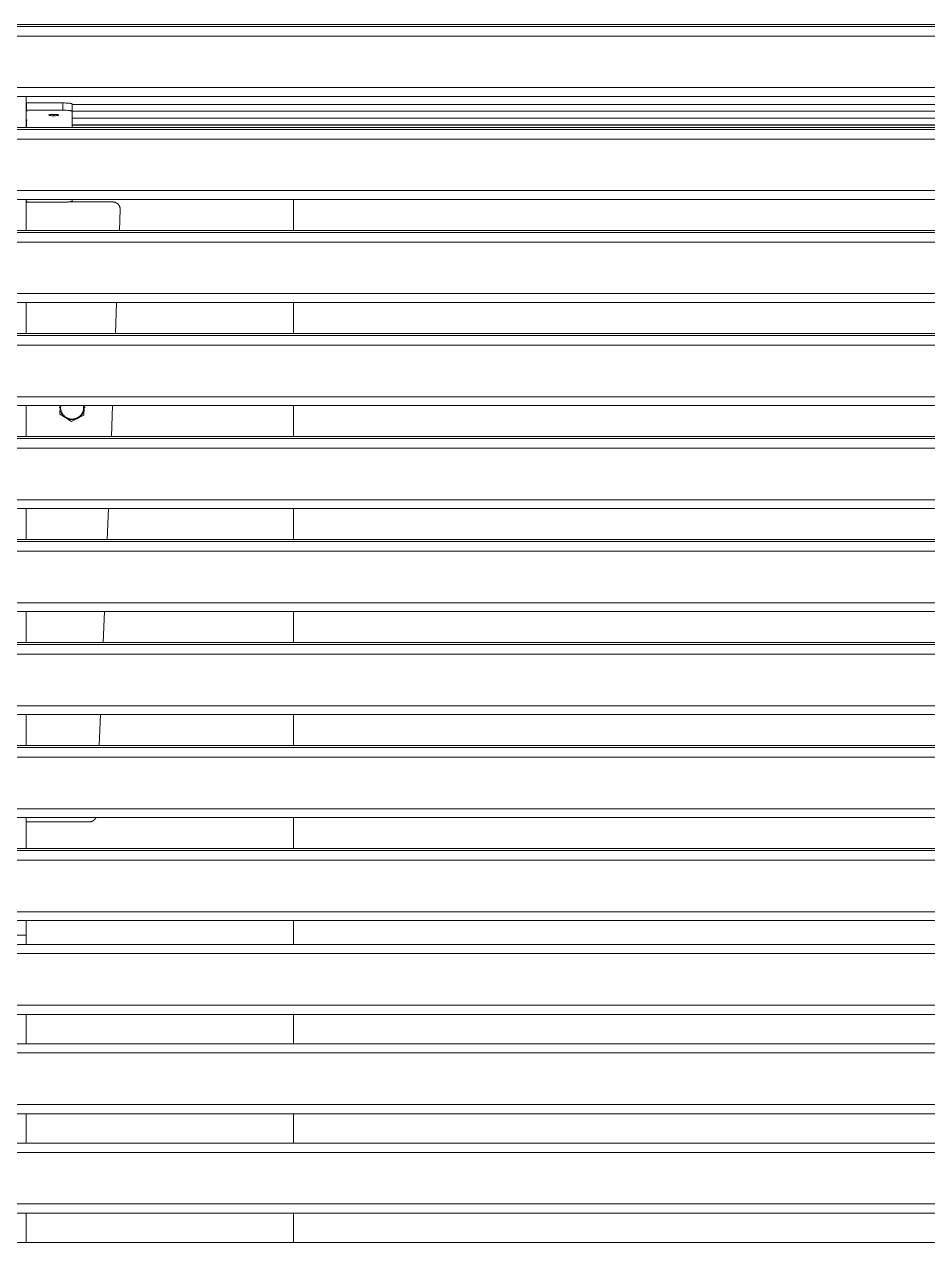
# Model space of a CAD drawing. Header units: inches. Extents: x -16 to 183, y -17 to 123.
# Drawn here: x 27.91 to 47.22, y 61.48 to 87.53 of the extents above; entities that cross this region are included whole.
import ezdxf

# ---------------------------------------------------------------- set-up
doc = ezdxf.new("R2010")
doc.units = ezdxf.units.IN
doc.layers.add('ZANO_R', color=7, linetype='Continuous', lineweight=0)

msp = doc.modelspace()

# ---------------------------------------------------------------- linework, layer by layer
at = {"layer": 'ZANO_R'}
for p, q in [((-7.48676, 87.52801), (62.98564, 87.52801)), ((62.98564, 87.52783), (-7.48676, 87.52783)), ((-7.48676, 87.48128), (62.98564, 87.48128)), ((62.98564, 87.2763), (-7.48676, 87.2763)), ((-7.48676, 86.17492), (62.98564, 86.17492)), ((62.98564, 85.98656), (-7.48676, 85.98656)), ((62.98564, 85.98638), (-7.48676, 85.98638)), ((27.94629, 85.32508), (27.94629, 85.98656)), ((27.95024, 85.82642), (27.94629, 85.82607)), ((27.95417, 85.82688), (27.95024, 85.82642)), ((28.73369, 85.84835), (27.95417, 85.84835)), ((27.95417, 85.84835), (27.95417, 85.69227)), ((28.76951, 85.84791), (28.73369, 85.84835)), ((28.73369, 85.84835), (28.73369, 85.69227)), ((28.80615, 85.84651), (28.76951, 85.84791)), ((28.84141, 85.84408), (28.80615, 85.84651)), ((28.85777, 85.84249), (28.84141, 85.84408)), ((28.87289, 85.84068), (28.85777, 85.84249)), ((28.88652, 85.83867), (28.87289, 85.84068)), ((28.89271, 85.8376), (28.88652, 85.83867)), ((28.89846, 85.83649), (28.89271, 85.8376)), ((28.90374, 85.83536), (28.89846, 85.83649)), ((28.90855, 85.83419), (28.90374, 85.83536)), ((28.91288, 85.83301), (28.90855, 85.83419)), ((28.91486, 85.83241), (28.91288, 85.83301)), ((28.91672, 85.83181), (28.91486, 85.83241)), ((28.91846, 85.8312), (28.91672, 85.83181)), ((28.92008, 85.83059), (28.91846, 85.8312)), ((28.92157, 85.82998), (28.92008, 85.83059)), ((28.92295, 85.82937), (28.92157, 85.82998)), ((28.92359, 85.82907), (28.92295, 85.82937)), ((28.9242, 85.82876), (28.92359, 85.82907)), ((28.92478, 85.82846), (28.9242, 85.82876)), ((28.92534, 85.82815), (28.92478, 85.82846)), ((28.92586, 85.82785), (28.92534, 85.82815)), ((28.92636, 85.82754), (28.92586, 85.82785)), ((28.92682, 85.82724), (28.92636, 85.82754)), ((28.92726, 85.82693), (28.92682, 85.82724)), ((28.92767, 85.82663), (28.92726, 85.82693)), ((28.92786, 85.82648), (28.92767, 85.82663)), ((28.92805, 85.82633), (28.92786, 85.82648)), ((28.92823, 85.82618), (28.92805, 85.82633)), ((28.9284, 85.82602), (28.92823, 85.82618)), ((28.92857, 85.82587), (28.9284, 85.82602)), ((28.92872, 85.82572), (28.92857, 85.82587)), ((28.92888, 85.82557), (28.92872, 85.82572)), ((28.92902, 85.82542), (28.92888, 85.82557)), ((28.92916, 85.82527), (28.92902, 85.82542)), ((28.92929, 85.82512), (28.92916, 85.82527)), ((28.92941, 85.82497), (28.92929, 85.82512)), ((28.92953, 85.82482), (28.92941, 85.82497)), ((28.92964, 85.82467), (28.92953, 85.82482)), ((28.92975, 85.82452), (28.92964, 85.82467)), ((28.92985, 85.82437), (28.92975, 85.82452)), ((28.92994, 85.82422), (28.92985, 85.82437)), ((28.93002, 85.82408), (28.92994, 85.82422)), ((28.9301, 85.82393), (28.93002, 85.82408)), ((28.93017, 85.82378), (28.9301, 85.82393)), ((28.93024, 85.82363), (28.93017, 85.82378)), ((28.9303, 85.82348), (28.93024, 85.82363)), ((28.93035, 85.82334), (28.9303, 85.82348)), ((28.9304, 85.82319), (28.93035, 85.82334)), ((28.93044, 85.82304), (28.9304, 85.82319)), ((28.93047, 85.8229), (28.93044, 85.82304)), ((28.9305, 85.82275), (28.93047, 85.8229)), ((28.93052, 85.82261), (28.9305, 85.82275)), ((28.93053, 85.82246), (28.93052, 85.82261)), ((28.93054, 85.82231), (28.93053, 85.82246)), ((28.93054, 85.82217), (28.93054, 85.82231)), ((28.93054, 85.66667), (28.93054, 85.82217)), ((59.44234, 85.81746), (28.93054, 85.81746)), ((27.95162, 85.67049), (27.94629, 85.66999)), ((27.94629, 85.48523), (27.95024, 85.48487)), ((27.95024, 85.48487), (27.95417, 85.48442)), ((27.95402, 85.67078), (27.95162, 85.67049)), ((27.95622, 85.67109), (27.95402, 85.67078)), ((28.73369, 85.69227), (27.95417, 85.69227)), ((27.95417, 85.69227), (27.95417, 85.6782)), ((27.95417, 85.6782), (27.95605, 85.67794)), ((27.95417, 85.48442), (27.95417, 85.47701)), ((27.95417, 85.48442), (27.95641, 85.48409)), ((27.95656, 85.47736), (27.95417, 85.47701)), ((27.95417, 85.47701), (27.95417, 85.32508)), ((27.95605, 85.67794), (27.95782, 85.67764)), ((27.95819, 85.67143), (27.95622, 85.67109)), ((27.95641, 85.48409), (27.9585, 85.48373)), ((27.95864, 85.47772), (27.95656, 85.47736)), ((27.95782, 85.67764), (27.95945, 85.67733)), ((27.95993, 85.67177), (27.95819, 85.67143)), ((27.9585, 85.48373), (27.95948, 85.48354)), ((27.9596, 85.47792), (27.95864, 85.47772)), ((27.95945, 85.67733), (27.96021, 85.67717)), ((27.95948, 85.48354), (27.9604, 85.48334)), ((27.96052, 85.47812), (27.9596, 85.47792)), ((27.96072, 85.67195), (27.95993, 85.67177)), ((27.96021, 85.67717), (27.96093, 85.677)), ((27.9604, 85.48334), (27.96126, 85.48313)), ((27.96137, 85.47833), (27.96052, 85.47812)), ((27.96144, 85.67213), (27.96072, 85.67195)), ((27.96093, 85.677), (27.9616, 85.67683)), ((27.96126, 85.48313), (27.96206, 85.48291)), ((27.96216, 85.47855), (27.96137, 85.47833)), ((27.9621, 85.67232), (27.96144, 85.67213)), ((27.9616, 85.67683), (27.96223, 85.67665)), ((27.96206, 85.48291), (27.96244, 85.4828)), ((27.9627, 85.6725), (27.9621, 85.67232)), ((27.96253, 85.47866), (27.96216, 85.47855)), ((27.96223, 85.67665), (27.96281, 85.67647)), ((27.96244, 85.4828), (27.96279, 85.48269)), ((27.96288, 85.47877), (27.96253, 85.47866)), ((27.96321, 85.67267), (27.9627, 85.6725)), ((27.96279, 85.48269), (27.96313, 85.48257)), ((27.96281, 85.67647), (27.96334, 85.67629)), ((27.96322, 85.47888), (27.96288, 85.47877)), ((27.96313, 85.48257), (27.96345, 85.48246)), ((27.96344, 85.67276), (27.96321, 85.67267)), ((27.96353, 85.479), (27.96322, 85.47888)), ((27.96334, 85.67629), (27.96359, 85.67619)), ((27.96367, 85.67284), (27.96344, 85.67276)), ((27.96345, 85.48246), (27.96375, 85.48234)), ((27.96382, 85.47912), (27.96353, 85.479)), ((27.96359, 85.67619), (27.96382, 85.6761)), ((27.96388, 85.67293), (27.96367, 85.67284)), ((27.96375, 85.48234), (27.96403, 85.48222)), ((27.96382, 85.6761), (27.96404, 85.676)), ((27.9641, 85.47924), (27.96382, 85.47912)), ((27.96409, 85.67302), (27.96388, 85.67293)), ((27.96403, 85.48222), (27.96429, 85.4821)), ((27.96404, 85.676), (27.96425, 85.67591)), ((27.96428, 85.67311), (27.96409, 85.67302)), ((27.96423, 85.4793), (27.9641, 85.47924)), ((27.96435, 85.47936), (27.96423, 85.4793)), ((27.96425, 85.67591), (27.96444, 85.67581)), ((27.96446, 85.6732), (27.96428, 85.67311)), ((27.96429, 85.4821), (27.96441, 85.48204)), ((27.96447, 85.47942), (27.96435, 85.47936)), ((27.96441, 85.48204), (27.96453, 85.48198)), ((27.96444, 85.67581), (27.96462, 85.67572)), ((27.96463, 85.67329), (27.96446, 85.6732)), ((27.96459, 85.47948), (27.96447, 85.47942)), ((27.96453, 85.48198), (27.96464, 85.48192)), ((27.96469, 85.47954), (27.96459, 85.47948)), ((27.96462, 85.67572), (27.96471, 85.67567)), ((27.96472, 85.67334), (27.96463, 85.67329)), ((27.96464, 85.48192), (27.96474, 85.48186)), ((27.9648, 85.4796), (27.96469, 85.47954)), ((27.96471, 85.67567), (27.96479, 85.67562)), ((27.96479, 85.67339), (27.96472, 85.67334)), ((27.96474, 85.48186), (27.96484, 85.4818)), ((27.96479, 85.67562), (27.96487, 85.67557)), ((27.96487, 85.67343), (27.96479, 85.67339)), ((27.9649, 85.47966), (27.9648, 85.4796)), ((27.96484, 85.4818), (27.96494, 85.48174)), ((27.96487, 85.67557), (27.96494, 85.67552)), ((27.96494, 85.67348), (27.96487, 85.67343)), ((27.96499, 85.47972), (27.9649, 85.47966)), ((27.96494, 85.67552), (27.96501, 85.67548)), ((27.96501, 85.67353), (27.96494, 85.67348)), ((27.96494, 85.48174), (27.96503, 85.48168)), ((27.96507, 85.47979), (27.96499, 85.47972)), ((27.96501, 85.67548), (27.96508, 85.67543)), ((27.96507, 85.67357), (27.96501, 85.67353)), ((27.96503, 85.48168), (27.96511, 85.48161)), ((27.96514, 85.67362), (27.96507, 85.67357)), ((27.96516, 85.47985), (27.96507, 85.47979)), ((27.96508, 85.67543), (27.96514, 85.67538)), ((27.96511, 85.48161), (27.96515, 85.48158)), ((27.96514, 85.67538), (27.96521, 85.67533)), ((27.9652, 85.67367), (27.96514, 85.67362)), ((27.96515, 85.48158), (27.96519, 85.48155)), ((27.96519, 85.47988), (27.96516, 85.47985)), ((27.96519, 85.48155), (27.96523, 85.48152)), ((27.96523, 85.47991), (27.96519, 85.47988)), ((27.96525, 85.67372), (27.9652, 85.67367)), ((27.96521, 85.67533), (27.96526, 85.67528)), ((27.96523, 85.48152), (27.96526, 85.48149)), ((27.96527, 85.47994), (27.96523, 85.47991)), ((27.9653, 85.67376), (27.96525, 85.67372)), ((27.96526, 85.67528), (27.96532, 85.67523)), ((27.96526, 85.48149), (27.9653, 85.48146)), ((27.9653, 85.47997), (27.96527, 85.47994)), ((27.96535, 85.67381), (27.9653, 85.67376)), ((27.9653, 85.48146), (27.96533, 85.48143)), ((27.96533, 85.48), (27.9653, 85.47997)), ((27.96532, 85.67523), (27.96534, 85.67521)), ((27.96533, 85.48143), (27.96536, 85.4814)), ((27.96537, 85.48004), (27.96533, 85.48)), ((27.96534, 85.67521), (27.96537, 85.67518)), ((27.96538, 85.67383), (27.96535, 85.67381)), ((27.96536, 85.4814), (27.96539, 85.48136)), ((27.96537, 85.67518), (27.96539, 85.67516)), ((27.9654, 85.48007), (27.96537, 85.48004)), ((27.9654, 85.67386), (27.96538, 85.67383)), ((27.96539, 85.67516), (27.96541, 85.67513)), ((27.96539, 85.48136), (27.96542, 85.48133)), ((27.96542, 85.67388), (27.9654, 85.67386)), ((27.96542, 85.4801), (27.9654, 85.48007)), ((27.96541, 85.67513), (27.96543, 85.67511)), ((27.96544, 85.67391), (27.96542, 85.67388)), ((27.96542, 85.48133), (27.96545, 85.4813)), ((27.96545, 85.48013), (27.96542, 85.4801)), ((27.96543, 85.67511), (27.96546, 85.67508)), ((27.96546, 85.67393), (27.96544, 85.67391)), ((27.96545, 85.4813), (27.96548, 85.48127)), ((27.96548, 85.48016), (27.96545, 85.48013)), ((27.96546, 85.67508), (27.96548, 85.67506)), ((27.96548, 85.67396), (27.96546, 85.67393)), ((27.96548, 85.67506), (27.9655, 85.67503)), ((27.9655, 85.67398), (27.96548, 85.67396)), ((27.96548, 85.48127), (27.9655, 85.48124)), ((27.9655, 85.48019), (27.96548, 85.48016)), ((27.9655, 85.67503), (27.96551, 85.67501)), ((27.96552, 85.674), (27.9655, 85.67398)), ((27.9655, 85.48124), (27.96552, 85.48121)), ((27.96553, 85.48022), (27.9655, 85.48019)), ((27.96551, 85.67501), (27.96553, 85.67498)), ((27.96554, 85.67403), (27.96552, 85.674)), ((27.96552, 85.48121), (27.96555, 85.48118)), ((27.96553, 85.67498), (27.96555, 85.67496)), ((27.96555, 85.48026), (27.96553, 85.48022)), ((27.96555, 85.67405), (27.96554, 85.67403)), ((27.96555, 85.67496), (27.96556, 85.67493)), ((27.96557, 85.67408), (27.96555, 85.67405)), ((27.96555, 85.48118), (27.96557, 85.48114)), ((27.96557, 85.48029), (27.96555, 85.48026)), ((27.96556, 85.67493), (27.96558, 85.67491)), ((27.96558, 85.6741), (27.96557, 85.67408)), ((27.96557, 85.48114), (27.96558, 85.48111)), ((27.96559, 85.48032), (27.96557, 85.48029)), ((27.96558, 85.67491), (27.96559, 85.67489)), ((27.9656, 85.67412), (27.96558, 85.6741)), ((27.96558, 85.48111), (27.9656, 85.48108)), ((27.96559, 85.67489), (27.96561, 85.67486)), ((27.9656, 85.48035), (27.96559, 85.48032)), ((27.96561, 85.67415), (27.9656, 85.67412)), ((27.9656, 85.48108), (27.96562, 85.48105)), ((27.96562, 85.48038), (27.9656, 85.48035)), ((27.96561, 85.67486), (27.96562, 85.67484)), ((27.96562, 85.67417), (27.96561, 85.67415)), ((27.96562, 85.67484), (27.96563, 85.67481)), ((27.96563, 85.6742), (27.96562, 85.67417)), ((27.96562, 85.48105), (27.96563, 85.48102)), ((27.96563, 85.48041), (27.96562, 85.48038)), ((27.96563, 85.67481), (27.96564, 85.67479)), ((27.96564, 85.67422), (27.96563, 85.6742)), ((27.96563, 85.48102), (27.96565, 85.48099)), ((27.96565, 85.48045), (27.96563, 85.48041)), ((27.96564, 85.67479), (27.96565, 85.67476)), ((27.96565, 85.67425), (27.96564, 85.67422)), ((27.96565, 85.67476), (27.96566, 85.67474)), ((27.96566, 85.67427), (27.96565, 85.67425)), ((27.96565, 85.48099), (27.96566, 85.48095)), ((27.96566, 85.48048), (27.96565, 85.48045)), ((27.96566, 85.67474), (27.96567, 85.67471)), ((27.96567, 85.6743), (27.96566, 85.67427)), ((27.96566, 85.48095), (27.96567, 85.48092)), ((27.96567, 85.48051), (27.96566, 85.48048)), ((27.96567, 85.67471), (27.96567, 85.67469)), ((27.96567, 85.67469), (27.96568, 85.67466)), ((27.96568, 85.67434), (27.96567, 85.67432)), ((27.96567, 85.67432), (27.96567, 85.6743)), ((27.96567, 85.48092), (27.96568, 85.48089)), ((27.96568, 85.48054), (27.96567, 85.48051)), ((27.96568, 85.67466), (27.96569, 85.67464)), ((27.96569, 85.67437), (27.96568, 85.67434)), ((27.96568, 85.48089), (27.96568, 85.48086)), ((27.96568, 85.48086), (27.96569, 85.48083)), ((27.96569, 85.4806), (27.96568, 85.48057)), ((27.96568, 85.48057), (27.96568, 85.48054)), ((27.96569, 85.67464), (27.96569, 85.67461)), ((27.96569, 85.67461), (27.96569, 85.67459)), ((27.96569, 85.67459), (27.9657, 85.67457)), ((27.9657, 85.67444), (27.96569, 85.67442)), ((27.96569, 85.67442), (27.96569, 85.67439)), ((27.96569, 85.67439), (27.96569, 85.67437)), ((27.96569, 85.48083), (27.96569, 85.48079)), ((27.96569, 85.48079), (27.9657, 85.48076)), ((27.9657, 85.48067), (27.96569, 85.48064)), ((27.96569, 85.48064), (27.96569, 85.4806)), ((27.9657, 85.67457), (27.9657, 85.67454)), ((27.9657, 85.67454), (27.9657, 85.67452)), ((27.9657, 85.67452), (27.9657, 85.67449)), ((27.9657, 85.67449), (27.9657, 85.67447)), ((27.9657, 85.67447), (27.9657, 85.67444)), ((27.9657, 85.48076), (27.9657, 85.48073)), ((27.9657, 85.48073), (27.9657, 85.4807)), ((27.9657, 85.4807), (27.9657, 85.48067)), ((28.43055, 85.58824), (28.43056, 85.58831)), ((28.43055, 85.58816), (28.43055, 85.58824)), ((28.43055, 85.58808), (28.43055, 85.58816)), ((28.43055, 85.588), (28.43055, 85.58808)), ((28.43055, 85.58792), (28.43055, 85.588)), ((28.43056, 85.58784), (28.43055, 85.58792)), ((28.43056, 85.58831), (28.43057, 85.58839)), ((28.43057, 85.58777), (28.43056, 85.58784)), ((28.43057, 85.58839), (28.43059, 85.58847)), ((28.43059, 85.58769), (28.43057, 85.58777)), ((28.43059, 85.58847), (28.4306, 85.58855)), ((28.4306, 85.58761), (28.43059, 85.58769)), ((28.4306, 85.58855), (28.43063, 85.58863)), ((28.43063, 85.58753), (28.4306, 85.58761)), ((28.43063, 85.58863), (28.43065, 85.58871)), ((28.43065, 85.58745), (28.43063, 85.58753)), ((28.43065, 85.58871), (28.43068, 85.58879)), ((28.43068, 85.58737), (28.43065, 85.58745)), ((28.43068, 85.58879), (28.43071, 85.58887)), ((28.43071, 85.58729), (28.43068, 85.58737)), ((28.43071, 85.58887), (28.43075, 85.58895)), ((28.43075, 85.58721), (28.43071, 85.58729)), ((28.43075, 85.58895), (28.43078, 85.58903)), ((28.43078, 85.58713), (28.43075, 85.58721)), ((28.43078, 85.58903), (28.43083, 85.58911)), ((28.43083, 85.58705), (28.43078, 85.58713)), ((28.43083, 85.58911), (28.43087, 85.58919)), ((28.43087, 85.58697), (28.43083, 85.58705)), ((28.43087, 85.58919), (28.43092, 85.58927)), ((28.43092, 85.58689), (28.43087, 85.58697)), ((28.43092, 85.58927), (28.43098, 85.58935)), ((28.43098, 85.58681), (28.43092, 85.58689)), ((28.43098, 85.58935), (28.43103, 85.58943)), ((28.43103, 85.58673), (28.43098, 85.58681)), ((28.43103, 85.58943), (28.43109, 85.58951)), ((28.43109, 85.58665), (28.43103, 85.58673)), ((28.43109, 85.58951), (28.43116, 85.58959)), ((28.43116, 85.58657), (28.43109, 85.58665)), ((28.43116, 85.58959), (28.43122, 85.58967)), ((28.43122, 85.58649), (28.43116, 85.58657)), ((28.43122, 85.58967), (28.43129, 85.58975)), ((28.43129, 85.58641), (28.43122, 85.58649)), ((28.43129, 85.58975), (28.43137, 85.58983)), ((28.43137, 85.58632), (28.43129, 85.58641)), ((28.43137, 85.58983), (28.43145, 85.58992)), ((28.43145, 85.58624), (28.43137, 85.58632)), ((28.43145, 85.58992), (28.43153, 85.59)), ((28.43153, 85.58616), (28.43145, 85.58624)), ((28.43153, 85.59), (28.43161, 85.59008)), ((28.43161, 85.58608), (28.43153, 85.58616)), ((28.43161, 85.59008), (28.4317, 85.59016)), ((28.4317, 85.586), (28.43161, 85.58608)), ((28.4317, 85.59016), (28.4318, 85.59024)), ((28.4318, 85.58592), (28.4317, 85.586)), ((28.4318, 85.59024), (28.43189, 85.59032)), ((28.43189, 85.58583), (28.4318, 85.58592)), ((28.43189, 85.59032), (28.43199, 85.59041)), ((28.43199, 85.58575), (28.43189, 85.58583)), ((28.43199, 85.59041), (28.4321, 85.59049)), ((28.4321, 85.58567), (28.43199, 85.58575)), ((28.4321, 85.59049), (28.43232, 85.59065)), ((28.43232, 85.58551), (28.4321, 85.58567)), ((28.43232, 85.59065), (28.43256, 85.59082)), ((28.43256, 85.58534), (28.43232, 85.58551)), ((28.43256, 85.59082), (28.43281, 85.59098)), ((28.43281, 85.58518), (28.43256, 85.58534)), ((28.43281, 85.59098), (28.43307, 85.59114)), ((28.43307, 85.58501), (28.43281, 85.58518)), ((28.43307, 85.59114), (28.43336, 85.59131)), ((28.43336, 85.58485), (28.43307, 85.58501)), ((28.43336, 85.59131), (28.43366, 85.59147)), ((28.43366, 85.58468), (28.43336, 85.58485)), ((28.43366, 85.59147), (28.43397, 85.59164)), ((28.43397, 85.58452), (28.43366, 85.58468)), ((28.43397, 85.59164), (28.4343, 85.5918)), ((28.4343, 85.58435), (28.43397, 85.58452)), ((28.4343, 85.5918), (28.43465, 85.59197)), ((28.43465, 85.58419), (28.4343, 85.58435)), ((28.43465, 85.59197), (28.43539, 85.5923)), ((28.43539, 85.58386), (28.43465, 85.58419)), ((28.43539, 85.5923), (28.4362, 85.59263)), ((28.4362, 85.58353), (28.43539, 85.58386)), ((28.4362, 85.59263), (28.43707, 85.59296)), ((28.43707, 85.5832), (28.4362, 85.58353)), ((28.43707, 85.59296), (28.43801, 85.59328)), ((28.43801, 85.58288), (28.43707, 85.5832)), ((28.43801, 85.59328), (28.43901, 85.59361)), ((28.43901, 85.58255), (28.43801, 85.58288)), ((28.43901, 85.59361), (28.44008, 85.59393)), ((28.44008, 85.58223), (28.43901, 85.58255)), ((28.44008, 85.59393), (28.44242, 85.59457)), ((28.44242, 85.58159), (28.44008, 85.58223)), ((28.44242, 85.59457), (28.44502, 85.5952)), ((28.44502, 85.58096), (28.44242, 85.58159)), ((28.44502, 85.5952), (28.44787, 85.59581)), ((28.44787, 85.58034), (28.44502, 85.58096)), ((28.44787, 85.59581), (28.45098, 85.59641)), ((28.45098, 85.57975), (28.44787, 85.58034)), ((28.45098, 85.59641), (28.45432, 85.59699)), ((28.45432, 85.57917), (28.45098, 85.57975)), ((28.45432, 85.59699), (28.46168, 85.59807)), ((28.46168, 85.57808), (28.45432, 85.57917)), ((28.46168, 85.59807), (28.46984, 85.59905)), ((28.46984, 85.5771), (28.46168, 85.57808)), ((28.46984, 85.59905), (28.47868, 85.59991)), ((28.47868, 85.57625), (28.46984, 85.5771)), ((28.47868, 85.59991), (28.49772, 85.60122)), ((28.49772, 85.57494), (28.47868, 85.57625)), ((28.49772, 85.60122), (28.5175, 85.60198)), ((28.5175, 85.57418), (28.49772, 85.57494)), ((28.5175, 85.60198), (28.53684, 85.60222)), ((28.53684, 85.57394), (28.5175, 85.57418)), ((28.53684, 85.60222), (28.55619, 85.60198)), ((28.53684, 85.57394), (28.53684, 85.60222)), ((28.55619, 85.57418), (28.53684, 85.57394)), ((28.55619, 85.60198), (28.57597, 85.60122)), ((28.57597, 85.57494), (28.55619, 85.57418)), ((28.57597, 85.60122), (28.59501, 85.59991)), ((28.59501, 85.57625), (28.57597, 85.57494)), ((28.59501, 85.59991), (28.60384, 85.59905)), ((28.60384, 85.5771), (28.59501, 85.57625)), ((28.60384, 85.59905), (28.61201, 85.59807)), ((28.61201, 85.57808), (28.60384, 85.5771)), ((28.61201, 85.59807), (28.61937, 85.59699)), ((28.61937, 85.57917), (28.61201, 85.57808)), ((28.61937, 85.59699), (28.62271, 85.59641)), ((28.62271, 85.57975), (28.61937, 85.57917)), ((28.62271, 85.59641), (28.62582, 85.59581)), ((28.62582, 85.58034), (28.62271, 85.57975)), ((28.62582, 85.59581), (28.62867, 85.5952)), ((28.62867, 85.58096), (28.62582, 85.58034)), ((28.62867, 85.5952), (28.63127, 85.59457)), ((28.63127, 85.58159), (28.62867, 85.58096)), ((28.63127, 85.59457), (28.63361, 85.59393)), ((28.63361, 85.58223), (28.63127, 85.58159)), ((28.63361, 85.59393), (28.63468, 85.59361)), ((28.63468, 85.58255), (28.63361, 85.58223)), ((28.63468, 85.59361), (28.63568, 85.59328)), ((28.63568, 85.58288), (28.63468, 85.58255)), ((28.63568, 85.59328), (28.63662, 85.59296)), ((28.63662, 85.5832), (28.63568, 85.58288)), ((28.63662, 85.59296), (28.63749, 85.59263)), ((28.63749, 85.58353), (28.63662, 85.5832)), ((28.63749, 85.59263), (28.6383, 85.5923)), ((28.6383, 85.58386), (28.63749, 85.58353)), ((28.6383, 85.5923), (28.63904, 85.59197)), ((28.63904, 85.58419), (28.6383, 85.58386)), ((28.63904, 85.59197), (28.63939, 85.5918)), ((28.63939, 85.58435), (28.63904, 85.58419)), ((28.63939, 85.5918), (28.63972, 85.59164)), ((28.63972, 85.58452), (28.63939, 85.58435)), ((28.63972, 85.59164), (28.64003, 85.59147)), ((28.64003, 85.58468), (28.63972, 85.58452)), ((28.64003, 85.59147), (28.64033, 85.59131)), ((28.64033, 85.58485), (28.64003, 85.58468)), ((28.64033, 85.59131), (28.64061, 85.59114)), ((28.64061, 85.58501), (28.64033, 85.58485)), ((28.64061, 85.59114), (28.64088, 85.59098)), ((28.64088, 85.58518), (28.64061, 85.58501)), ((28.64088, 85.59098), (28.64113, 85.59082)), ((28.64113, 85.58534), (28.64088, 85.58518)), ((28.64113, 85.59082), (28.64137, 85.59065)), ((28.64137, 85.58551), (28.64113, 85.58534)), ((28.64137, 85.59065), (28.64159, 85.59049)), ((28.64159, 85.58567), (28.64137, 85.58551)), ((28.64159, 85.59049), (28.64169, 85.59041)), ((28.64169, 85.58575), (28.64159, 85.58567)), ((28.64169, 85.59041), (28.64179, 85.59032)), ((28.64179, 85.58583), (28.64169, 85.58575)), ((28.64179, 85.59032), (28.64189, 85.59024)), ((28.64189, 85.58592), (28.64179, 85.58583)), ((28.64189, 85.59024), (28.64198, 85.59016)), ((28.64198, 85.586), (28.64189, 85.58592)), ((28.64198, 85.59016), (28.64207, 85.59008)), ((28.64207, 85.58608), (28.64198, 85.586)), ((28.64207, 85.59008), (28.64216, 85.59)), ((28.64216, 85.58616), (28.64207, 85.58608)), ((28.64216, 85.59), (28.64224, 85.58992)), ((28.64224, 85.58624), (28.64216, 85.58616)), ((28.64224, 85.58992), (28.64232, 85.58983)), ((28.64232, 85.58632), (28.64224, 85.58624)), ((28.64232, 85.58983), (28.6424, 85.58975)), ((28.6424, 85.58641), (28.64232, 85.58632)), ((28.6424, 85.58975), (28.64247, 85.58967)), ((28.64247, 85.58649), (28.6424, 85.58641)), ((28.64247, 85.58967), (28.64253, 85.58959)), ((28.64253, 85.58657), (28.64247, 85.58649)), ((28.64253, 85.58959), (28.6426, 85.58951)), ((28.6426, 85.58665), (28.64253, 85.58657)), ((28.6426, 85.58951), (28.64266, 85.58943)), ((28.64266, 85.58673), (28.6426, 85.58665)), ((28.64266, 85.58943), (28.64271, 85.58935)), ((28.64271, 85.58681), (28.64266, 85.58673)), ((28.64271, 85.58935), (28.64277, 85.58927)), ((28.64277, 85.58689), (28.64271, 85.58681)), ((28.64277, 85.58927), (28.64282, 85.58919)), ((28.64282, 85.58697), (28.64277, 85.58689)), ((28.64282, 85.58919), (28.64286, 85.58911)), ((28.64286, 85.58705), (28.64282, 85.58697)), ((28.64286, 85.58911), (28.6429, 85.58903)), ((28.6429, 85.58713), (28.64286, 85.58705)), ((28.6429, 85.58903), (28.64294, 85.58895)), ((28.64294, 85.58721), (28.6429, 85.58713)), ((28.64294, 85.58895), (28.64298, 85.58887)), ((28.64298, 85.58729), (28.64294, 85.58721)), ((28.64298, 85.58887), (28.64301, 85.58879)), ((28.64301, 85.58737), (28.64298, 85.58729)), ((28.64301, 85.58879), (28.64304, 85.58871)), ((28.64304, 85.58745), (28.64301, 85.58737)), ((28.64304, 85.58871), (28.64306, 85.58863)), ((28.64306, 85.58753), (28.64304, 85.58745)), ((28.64306, 85.58863), (28.64308, 85.58855)), ((28.64308, 85.58761), (28.64306, 85.58753)), ((28.64308, 85.58855), (28.6431, 85.58847)), ((28.6431, 85.58769), (28.64308, 85.58761)), ((28.6431, 85.58847), (28.64312, 85.58839)), ((28.64312, 85.58777), (28.6431, 85.58769)), ((28.64312, 85.58839), (28.64313, 85.58831)), ((28.64313, 85.58784), (28.64312, 85.58777)), ((28.64313, 85.58831), (28.64314, 85.58824)), ((28.64314, 85.58792), (28.64313, 85.58784)), ((28.64314, 85.58824), (28.64314, 85.58816)), ((28.64314, 85.58816), (28.64314, 85.58808)), ((28.64314, 85.58808), (28.64314, 85.588)), ((28.64314, 85.588), (28.64314, 85.58792)), ((28.76951, 85.69183), (28.73369, 85.69227)), ((28.80615, 85.69043), (28.76951, 85.69183)), ((28.84141, 85.688), (28.80615, 85.69043)), ((28.85777, 85.68641), (28.84141, 85.688)), ((28.87289, 85.6846), (28.85777, 85.68641)), ((28.88652, 85.68259), (28.87289, 85.6846)), ((28.89271, 85.68152), (28.88652, 85.68259)), ((28.89846, 85.68041), (28.89271, 85.68152)), ((28.90374, 85.67928), (28.89846, 85.68041)), ((28.90855, 85.67811), (28.90374, 85.67928)), ((28.91288, 85.67693), (28.90855, 85.67811)), ((28.91486, 85.67633), (28.91288, 85.67693)), ((28.91672, 85.67572), (28.91486, 85.67633)), ((28.91846, 85.67512), (28.91672, 85.67572)), ((28.92008, 85.67451), (28.91846, 85.67512)), ((28.92157, 85.6739), (28.92008, 85.67451)), ((28.92295, 85.67329), (28.92157, 85.6739)), ((28.92359, 85.67299), (28.92295, 85.67329)), ((28.9242, 85.67268), (28.92359, 85.67299)), ((28.92478, 85.67238), (28.9242, 85.67268)), ((28.92534, 85.67207), (28.92478, 85.67238)), ((28.92586, 85.67177), (28.92534, 85.67207)), ((28.92636, 85.67146), (28.92586, 85.67177)), ((28.92682, 85.67116), (28.92636, 85.67146)), ((28.92726, 85.67085), (28.92682, 85.67116)), ((28.92767, 85.67055), (28.92726, 85.67085)), ((28.92786, 85.6704), (28.92767, 85.67055)), ((28.92805, 85.67024), (28.92786, 85.6704)), ((28.92823, 85.67009), (28.92805, 85.67024)), ((28.9284, 85.66994), (28.92823, 85.67009)), ((28.92857, 85.66979), (28.9284, 85.66994)), ((28.92872, 85.66964), (28.92857, 85.66979)), ((28.92888, 85.66949), (28.92872, 85.66964)), ((28.92902, 85.66934), (28.92888, 85.66949)), ((28.92916, 85.66919), (28.92902, 85.66934)), ((28.92929, 85.66904), (28.92916, 85.66919)), ((28.92941, 85.66889), (28.92929, 85.66904)), ((28.92953, 85.66874), (28.92941, 85.66889)), ((28.92964, 85.66859), (28.92953, 85.66874)), ((28.92975, 85.66844), (28.92964, 85.66859)), ((28.92985, 85.66829), (28.92975, 85.66844)), ((28.92994, 85.66814), (28.92985, 85.66829)), ((28.93002, 85.66799), (28.92994, 85.66814)), ((28.9301, 85.66785), (28.93002, 85.66799)), ((28.93017, 85.6677), (28.9301, 85.66785)), ((28.93024, 85.66755), (28.93017, 85.6677)), ((28.9303, 85.6674), (28.93024, 85.66755)), ((28.93035, 85.66726), (28.9303, 85.6674)), ((28.9304, 85.66711), (28.93035, 85.66726)), ((28.93044, 85.66696), (28.9304, 85.66711)), ((28.93047, 85.66682), (28.93044, 85.66696)), ((28.9305, 85.66667), (28.93047, 85.66682)), ((28.93052, 85.66652), (28.9305, 85.66667)), ((28.93053, 85.66638), (28.93052, 85.66652)), ((28.93054, 85.66623), (28.93053, 85.66638)), ((28.93054, 85.67086), (59.44234, 85.67086)), ((59.44234, 85.66912), (28.93054, 85.66912)), ((28.93054, 85.66609), (28.93054, 85.66623)), ((28.93054, 85.32508), (28.93054, 85.66609)), ((59.44234, 85.52427), (28.93054, 85.52427)), ((-7.48676, 85.32525), (62.98564, 85.32525)), ((62.98564, 85.32508), (-7.48676, 85.32508)), ((-7.48676, 85.27853), (62.98564, 85.27853)), ((27.94629, 85.37768), (27.95417, 85.37768)), ((27.95417, 85.37593), (27.94629, 85.37593)), ((28.93054, 85.37768), (59.44234, 85.37768)), ((59.44234, 85.37593), (28.93054, 85.37593)), ((62.98564, 85.07354), (-7.48676, 85.07354)), ((-7.48676, 83.97216), (62.98564, 83.97216)), ((62.98564, 83.7838), (-7.48676, 83.7838)), ((62.98564, 83.78362), (-7.48676, 83.78362)), ((27.94629, 83.12232), (27.94629, 83.7838)), ((27.94629, 83.74704), (27.95024, 83.74669)), ((27.95417, 83.72999), (27.94629, 83.72999)), ((27.95024, 83.74669), (27.95417, 83.74623)), ((27.95417, 83.74623), (27.95656, 83.74588)), ((27.95417, 83.74623), (27.95417, 83.73883)), ((27.95656, 83.73917), (27.95417, 83.73883)), ((27.95417, 83.73883), (27.95417, 83.72476)), ((27.95417, 83.72476), (28.73369, 83.72476)), ((27.95656, 83.74588), (27.95877, 83.74549)), ((27.95877, 83.73956), (27.95656, 83.73917)), ((27.95877, 83.74549), (27.95979, 83.74529)), ((27.95979, 83.73977), (27.95877, 83.73956)), ((27.95979, 83.74529), (27.96075, 83.74507)), ((27.96075, 83.73999), (27.95979, 83.73977)), ((27.96075, 83.74507), (27.96164, 83.74484)), ((27.96164, 83.74021), (27.96075, 83.73999)), ((27.96164, 83.74484), (27.96246, 83.74461)), ((27.96246, 83.74045), (27.96164, 83.74021)), ((27.96246, 83.74461), (27.96284, 83.74449)), ((27.96284, 83.74057), (27.96246, 83.74045)), ((27.96284, 83.74449), (27.9632, 83.74437)), ((27.9632, 83.74069), (27.96284, 83.74057)), ((27.9632, 83.74437), (27.96353, 83.74424)), ((27.96353, 83.74081), (27.9632, 83.74069)), ((27.96353, 83.74424), (27.96384, 83.74412)), ((27.96384, 83.74094), (27.96353, 83.74081)), ((27.96384, 83.74412), (27.96413, 83.74399)), ((27.96413, 83.74107), (27.96384, 83.74094)), ((27.96413, 83.74399), (27.96427, 83.74393)), ((27.96427, 83.74113), (27.96413, 83.74107)), ((27.96427, 83.74393), (27.9644, 83.74386)), ((27.9644, 83.74119), (27.96427, 83.74113)), ((27.9644, 83.74386), (27.96453, 83.7438)), ((27.96453, 83.74126), (27.9644, 83.74119)), ((27.96453, 83.7438), (27.96464, 83.74373)), ((27.96464, 83.74132), (27.96453, 83.74126)), ((27.96464, 83.74373), (27.96476, 83.74367)), ((27.96476, 83.74139), (27.96464, 83.74132)), ((27.96476, 83.74367), (27.96486, 83.7436)), ((27.96486, 83.74146), (27.96476, 83.74139)), ((27.96486, 83.7436), (27.96496, 83.74353)), ((27.96496, 83.74152), (27.96486, 83.74146)), ((27.96496, 83.74353), (27.96506, 83.74347)), ((27.96506, 83.74159), (27.96496, 83.74152)), ((27.96506, 83.74347), (27.9651, 83.74344)), ((27.9651, 83.74162), (27.96506, 83.74159)), ((27.9651, 83.74344), (27.96515, 83.7434)), ((27.96515, 83.74165), (27.9651, 83.74162)), ((27.96515, 83.7434), (27.96519, 83.74337)), ((27.96519, 83.74169), (27.96515, 83.74165)), ((27.96519, 83.74337), (27.96523, 83.74334)), ((27.96523, 83.74172), (27.96519, 83.74169)), ((27.96523, 83.74334), (27.96526, 83.7433)), ((27.96526, 83.74175), (27.96523, 83.74172)), ((27.96526, 83.7433), (27.9653, 83.74327)), ((27.9653, 83.74179), (27.96526, 83.74175)), ((27.9653, 83.74327), (27.96534, 83.74324)), ((27.96534, 83.74182), (27.9653, 83.74179)), ((27.96534, 83.74324), (27.96537, 83.7432)), ((27.96537, 83.74185), (27.96534, 83.74182)), ((27.96537, 83.7432), (27.9654, 83.74317)), ((27.9654, 83.74189), (27.96537, 83.74185)), ((27.9654, 83.74317), (27.96543, 83.74314)), ((27.96543, 83.74192), (27.9654, 83.74189)), ((27.96543, 83.74314), (27.96546, 83.7431)), ((27.96546, 83.74195), (27.96543, 83.74192)), ((27.96546, 83.7431), (27.96549, 83.74307)), ((27.96549, 83.74199), (27.96546, 83.74195)), ((27.96549, 83.74307), (27.96551, 83.74303)), ((27.96551, 83.74202), (27.96549, 83.74199)), ((27.96551, 83.74303), (27.96554, 83.743)), ((27.96554, 83.74205), (27.96551, 83.74202)), ((27.96554, 83.743), (27.96556, 83.74297)), ((27.96556, 83.74209), (27.96554, 83.74205)), ((27.96556, 83.74297), (27.96558, 83.74293)), ((27.96558, 83.74212), (27.96556, 83.74209)), ((27.96558, 83.74293), (27.9656, 83.7429)), ((27.9656, 83.74216), (27.96558, 83.74212)), ((27.9656, 83.7429), (27.96562, 83.74287)), ((27.96562, 83.74219), (27.9656, 83.74216)), ((27.96562, 83.74287), (27.96563, 83.74283)), ((27.96563, 83.74222), (27.96562, 83.74219)), ((27.96563, 83.74283), (27.96565, 83.7428)), ((27.96565, 83.74226), (27.96563, 83.74222)), ((27.96565, 83.7428), (27.96566, 83.74276)), ((27.96566, 83.74229), (27.96565, 83.74226)), ((27.96566, 83.74276), (27.96567, 83.74273)), ((27.96567, 83.74232), (27.96566, 83.74229)), ((27.96567, 83.74273), (27.96568, 83.7427)), ((27.96568, 83.74236), (27.96567, 83.74232)), ((27.96568, 83.7427), (27.96569, 83.74266)), ((27.96569, 83.74239), (27.96568, 83.74236)), ((27.96569, 83.74266), (27.96569, 83.74263)), ((27.96569, 83.74263), (27.9657, 83.7426)), ((27.9657, 83.74246), (27.96569, 83.74243)), ((27.96569, 83.74243), (27.96569, 83.74239)), ((27.9657, 83.7426), (27.9657, 83.74256)), ((27.9657, 83.74256), (27.9657, 83.74253)), ((27.9657, 83.74253), (27.9657, 83.74249)), ((27.9657, 83.74249), (27.9657, 83.74246)), ((28.73369, 83.72476), (28.76951, 83.7252)), ((28.76951, 83.7252), (28.80615, 83.7266)), ((28.80615, 83.7266), (28.84141, 83.72903)), ((28.84141, 83.72903), (28.85777, 83.73062)), ((29.80027, 83.72999), (28.85172, 83.72999)), ((28.85777, 83.73062), (28.87289, 83.73243)), ((28.87289, 83.73243), (28.88652, 83.73444)), ((28.88652, 83.73444), (28.89271, 83.73551)), ((28.89271, 83.73551), (28.89846, 83.73662)), ((28.89846, 83.73662), (28.90374, 83.73775)), ((28.90374, 83.73775), (28.90855, 83.73892)), ((28.90855, 83.73892), (28.91288, 83.7401)), ((28.91288, 83.7401), (28.91486, 83.7407)), ((28.91486, 83.7407), (28.91672, 83.74131)), ((28.91672, 83.74131), (28.91846, 83.74191)), ((28.91846, 83.74191), (28.92008, 83.74252)), ((28.92008, 83.74252), (28.92157, 83.74313)), ((28.92157, 83.74313), (28.92295, 83.74374)), ((28.92295, 83.74374), (28.92359, 83.74404)), ((28.92359, 83.74404), (28.9242, 83.74435)), ((28.9242, 83.74435), (28.92478, 83.74465)), ((28.92478, 83.74465), (28.92534, 83.74496)), ((28.92534, 83.74496), (28.92586, 83.74527)), ((28.92586, 83.74527), (28.92636, 83.74557)), ((28.92636, 83.74557), (28.92682, 83.74587)), ((28.92682, 83.74587), (28.92726, 83.74618)), ((28.92726, 83.74618), (28.92767, 83.74648)), ((28.92767, 83.74648), (28.92786, 83.74663)), ((28.92786, 83.74663), (28.92805, 83.74679)), ((28.92805, 83.74679), (28.92823, 83.74694)), ((28.92823, 83.74694), (28.9284, 83.74709)), ((28.9284, 83.74709), (28.92857, 83.74724)), ((28.92857, 83.74724), (28.92872, 83.74739)), ((28.92872, 83.74739), (28.92888, 83.74754)), ((28.92888, 83.74754), (28.92902, 83.74769)), ((28.92902, 83.74769), (28.92916, 83.74784)), ((28.92916, 83.74784), (28.92929, 83.74799)), ((28.92929, 83.74799), (28.92941, 83.74814)), ((28.92941, 83.74814), (28.92953, 83.74829)), ((28.92953, 83.74829), (28.92964, 83.74844)), ((28.92964, 83.74844), (28.92975, 83.74859)), ((28.92975, 83.74859), (28.92985, 83.74874)), ((28.92985, 83.74874), (28.92994, 83.74889)), ((28.92994, 83.74889), (28.93002, 83.74904)), ((28.93002, 83.74904), (28.9301, 83.74918)), ((28.9301, 83.74918), (28.93017, 83.74933)), ((28.93017, 83.74933), (28.93024, 83.74948)), ((28.93024, 83.74948), (28.9303, 83.74963)), ((28.9303, 83.74963), (28.93035, 83.74977)), ((28.93035, 83.74977), (28.9304, 83.74992)), ((28.9304, 83.74992), (28.93044, 83.75007)), ((28.93044, 83.75007), (28.93047, 83.75021)), ((28.93047, 83.75021), (28.9305, 83.75036)), ((28.9305, 83.75036), (28.93052, 83.75051)), ((28.93052, 83.75051), (28.93053, 83.75065)), ((28.93053, 83.75065), (28.93054, 83.7508)), ((28.93054, 83.75094), (28.93054, 83.7838)), ((28.93054, 83.7508), (28.93054, 83.75094)), ((29.80027, 83.72999), (29.80566, 83.7299)), ((29.80566, 83.7299), (29.81105, 83.72962)), ((29.81105, 83.72962), (29.81642, 83.72916)), ((29.81642, 83.72916), (29.82178, 83.72852)), ((29.82178, 83.72852), (29.82711, 83.72769)), ((29.82711, 83.72769), (29.83241, 83.72668)), ((29.83241, 83.72668), (29.83767, 83.72549)), ((29.83767, 83.72549), (29.84288, 83.72412)), ((29.84288, 83.72412), (29.84805, 83.72257)), ((29.84805, 83.72257), (29.85316, 83.72085)), ((29.85316, 83.72085), (29.85821, 83.71895)), ((29.85821, 83.71895), (29.86319, 83.71688)), ((29.86319, 83.71688), (29.86809, 83.71464)), ((29.86809, 83.71464), (29.87292, 83.71223)), ((29.87292, 83.71223), (29.87766, 83.70966)), ((29.87766, 83.70966), (29.88231, 83.70693)), ((29.88231, 83.70693), (29.88687, 83.70404)), ((29.88687, 83.70404), (29.89132, 83.701)), ((29.89132, 83.701), (29.89567, 83.69781)), ((29.89567, 83.69781), (29.8999, 83.69447)), ((29.8999, 83.69447), (29.90402, 83.69098)), ((29.90402, 83.69098), (29.90802, 83.68736)), ((29.90802, 83.68736), (29.91189, 83.6836)), ((29.91189, 83.6836), (29.91563, 83.67972)), ((29.91563, 83.67972), (29.91923, 83.6757)), ((29.91923, 83.6757), (29.92269, 83.67157)), ((29.92269, 83.67157), (29.92601, 83.66732)), ((29.92601, 83.66732), (29.92919, 83.66296)), ((29.92919, 83.66296), (29.93221, 83.65849)), ((29.93221, 83.65849), (29.93508, 83.65392)), ((29.93508, 83.65392), (29.93778, 83.64926)), ((29.93778, 83.64926), (29.94033, 83.6445)), ((29.94033, 83.6445), (29.94271, 83.63967)), ((29.94271, 83.63967), (29.94493, 83.63475)), ((29.94493, 83.63475), (29.94698, 83.62976)), ((29.94698, 83.62976), (29.94885, 83.6247)), ((29.94885, 83.6247), (29.95055, 83.61958)), ((33.6652, 83.12232), (33.6652, 83.7838)), ((29.94032, 83.12232), (29.95763, 83.56638)), ((29.95055, 83.61958), (29.95207, 83.61441)), ((29.95207, 83.61441), (29.95342, 83.60919)), ((29.95342, 83.60919), (29.95459, 83.60392)), ((29.95459, 83.60392), (29.95557, 83.59862)), ((29.95557, 83.59862), (29.95637, 83.59328)), ((29.95637, 83.59328), (29.95699, 83.58793)), ((29.95699, 83.58793), (29.95743, 83.58255)), ((29.95743, 83.58255), (29.95768, 83.57716)), ((29.95775, 83.57177), (29.95763, 83.56638)), ((29.95768, 83.57716), (29.95775, 83.57177)), ((-7.48676, 83.1225), (62.98564, 83.1225)), ((62.98564, 83.12232), (-7.48676, 83.12232)), ((-7.48676, 83.07577), (62.98564, 83.07577)), ((62.98564, 82.87078), (-7.48676, 82.87078)), ((-7.48676, 81.76941), (62.98564, 81.76941)), ((62.98564, 81.58104), (-7.48676, 81.58104)), ((62.98564, 81.58087), (-7.48676, 81.58087)), ((27.94629, 80.91956), (27.94629, 81.58104)), ((29.85445, 80.91956), (29.88024, 81.58104)), ((33.6652, 80.91956), (33.6652, 81.58104)), ((-7.48676, 80.91974), (62.98564, 80.91974)), ((62.98564, 80.91956), (-7.48676, 80.91956)), ((-7.48676, 80.87301), (62.98564, 80.87301)), ((62.98564, 80.66803), (-7.48676, 80.66803)), ((-7.48676, 79.56665), (62.98564, 79.56665)), ((62.98564, 79.37811), (-7.48676, 79.37811)), ((62.98564, 79.37829), (0.78024, 79.37829)), ((27.94629, 78.71681), (27.94629, 79.37829)), ((28.67444, 79.33236), (28.65495, 79.33236)), ((28.66894, 79.19494), (28.67484, 79.34257)), ((28.79385, 79.11602), (28.66894, 79.19494)), ((28.67484, 79.34257), (28.67464, 79.33393)), ((28.67464, 79.33393), (28.67474, 79.32529)), ((28.67474, 79.32529), (28.67512, 79.31665)), ((28.67484, 79.34257), (28.67627, 79.37829)), ((28.67523, 79.34976), (28.67484, 79.34257)), ((28.67512, 79.31665), (28.6758, 79.30803)), ((28.67582, 79.35692), (28.67523, 79.34976)), ((28.6758, 79.30803), (28.67676, 79.29944)), ((28.67661, 79.36407), (28.67582, 79.35692)), ((28.6776, 79.37119), (28.67661, 79.36407)), ((28.67676, 79.29944), (28.67802, 79.29089)), ((28.67879, 79.37829), (28.6776, 79.37119)), ((28.67802, 79.29089), (28.67957, 79.28239)), ((28.67957, 79.28239), (28.6814, 79.27394)), ((28.6814, 79.27394), (28.68351, 79.26556)), ((28.68351, 79.26556), (28.68591, 79.25725)), ((28.6848, 79.34495), (28.68452, 79.33655)), ((28.68452, 79.33655), (28.68452, 79.32815)), ((28.68452, 79.32815), (28.6848, 79.31975)), ((28.68538, 79.35333), (28.6848, 79.34495)), ((28.6848, 79.31975), (28.68538, 79.31137)), ((28.68624, 79.36169), (28.68538, 79.35333)), ((28.68538, 79.31137), (28.68624, 79.30301)), ((28.68591, 79.25725), (28.68858, 79.24903)), ((28.68738, 79.37001), (28.68624, 79.36169)), ((28.68624, 79.30301), (28.68738, 79.29469)), ((28.68881, 79.37829), (28.68738, 79.37001)), ((28.68738, 79.29469), (28.68881, 79.28641)), ((28.68858, 79.24903), (28.69154, 79.24091)), ((28.68881, 79.28641), (28.69052, 79.27819)), ((28.69052, 79.27819), (28.69251, 79.27003)), ((28.69154, 79.24091), (28.69476, 79.23289)), ((28.69251, 79.27003), (28.69477, 79.26194)), ((28.69476, 79.23289), (28.69826, 79.22498)), ((28.69477, 79.26194), (28.69732, 79.25393)), ((28.69732, 79.25393), (28.70013, 79.24601)), ((28.69826, 79.22498), (28.70201, 79.2172)), ((28.70013, 79.24601), (28.70321, 79.2382)), ((28.70201, 79.2172), (28.70603, 79.20954)), ((28.70321, 79.2382), (28.70656, 79.23049)), ((28.70603, 79.20954), (28.71031, 79.20203)), ((28.70656, 79.23049), (28.71017, 79.2229)), ((28.71017, 79.2229), (28.71403, 79.21545)), ((28.71031, 79.20203), (28.71484, 79.19467)), ((28.71403, 79.21545), (28.71815, 79.20812)), ((28.71815, 79.20812), (28.72251, 79.20094)), ((28.72251, 79.20094), (28.72712, 79.19392)), ((29.13395, 79.19389), (29.13856, 79.20092)), ((29.14293, 79.20809), (29.13856, 79.20092)), ((29.14704, 79.21542), (29.14293, 79.20809)), ((29.14454, 79.19202), (29.14916, 79.19933)), ((29.15091, 79.22288), (29.14704, 79.21542)), ((29.14916, 79.19933), (29.15353, 79.20679)), ((29.15452, 79.23047), (29.15091, 79.22288)), ((29.15353, 79.20679), (29.15764, 79.21439)), ((29.15787, 79.23817), (29.15452, 79.23047)), ((29.15764, 79.21439), (29.16149, 79.22213)), ((29.16095, 79.24599), (29.15787, 79.23817)), ((29.16377, 79.25391), (29.16095, 79.24599)), ((29.16149, 79.22213), (29.16509, 79.22999)), ((29.16631, 79.26192), (29.16377, 79.25391)), ((29.16509, 79.22999), (29.16841, 79.23797)), ((29.16858, 79.27001), (29.16631, 79.26192)), ((29.16841, 79.23797), (29.17146, 79.24606)), ((29.17057, 79.27817), (29.16858, 79.27001)), ((29.17228, 79.2864), (29.17057, 79.27817)), ((29.17146, 79.24606), (29.17424, 79.25425)), ((29.17228, 79.37829), (29.17371, 79.37001)), ((29.17371, 79.29468), (29.17228, 79.2864)), ((29.17371, 79.37001), (29.17485, 79.36168)), ((29.17485, 79.303), (29.17371, 79.29468)), ((29.17424, 79.25425), (29.17674, 79.26252)), ((29.17485, 79.36168), (29.17571, 79.35332)), ((29.17571, 79.31136), (29.17485, 79.303)), ((29.17571, 79.35332), (29.17629, 79.34494)), ((29.17628, 79.31974), (29.17571, 79.31136)), ((29.17657, 79.32814), (29.17628, 79.31974)), ((29.17629, 79.34494), (29.17657, 79.33654)), ((29.17657, 79.33654), (29.17657, 79.32814)), ((29.17674, 79.26252), (29.17896, 79.27088)), ((29.17896, 79.27088), (29.18089, 79.2793)), ((29.18625, 79.32214), (29.18035, 79.17451)), ((29.18089, 79.2793), (29.18254, 79.28779)), ((29.18362, 79.37034), (29.18229, 79.37829)), ((29.18254, 79.28779), (29.1839, 79.29632)), ((29.18469, 79.36235), (29.18362, 79.37034)), ((29.1839, 79.29632), (29.18497, 79.3049)), ((29.1855, 79.35434), (29.18469, 79.36235)), ((29.18497, 79.3049), (29.18576, 79.31351)), ((29.18607, 79.3463), (29.1855, 79.35434)), ((29.18576, 79.31351), (29.18625, 79.32214)), ((29.18638, 79.33825), (29.18607, 79.3463)), ((29.18849, 79.37823), (29.18625, 79.32214)), ((29.18625, 79.32214), (29.18644, 79.33019)), ((29.18644, 79.33019), (29.18638, 79.33825)), ((29.20614, 79.33236), (29.18665, 79.33236)), ((29.76859, 78.71681), (29.79437, 79.37829)), ((33.6652, 78.71681), (33.6652, 79.37829)), ((28.71484, 79.19467), (28.71961, 79.18746)), ((28.71961, 79.18746), (28.72463, 79.18042)), ((28.72463, 79.18042), (28.72987, 79.17355)), ((28.72712, 79.19392), (28.73196, 79.18706)), ((28.72987, 79.17355), (28.73535, 79.16687)), ((28.73196, 79.18706), (28.73704, 79.18036)), ((28.73535, 79.16687), (28.74105, 79.16037)), ((28.73704, 79.18036), (28.74234, 79.17384)), ((28.74105, 79.16037), (28.74697, 79.15407)), ((28.74234, 79.17384), (28.74786, 79.16751)), ((28.74697, 79.15407), (28.7531, 79.14797)), ((28.74786, 79.16751), (28.7536, 79.16137)), ((28.7531, 79.14797), (28.75943, 79.14208)), ((28.7536, 79.16137), (28.75954, 79.15543)), ((28.75943, 79.14208), (28.76595, 79.13641)), ((28.75954, 79.15543), (28.76567, 79.1497)), ((28.76567, 79.1497), (28.77201, 79.14417)), ((28.76595, 79.13641), (28.77266, 79.13096)), ((28.77201, 79.14417), (28.77852, 79.13887)), ((28.77266, 79.13096), (28.77955, 79.12574)), ((28.77852, 79.13887), (28.78522, 79.1338)), ((28.77955, 79.12574), (28.78662, 79.12076)), ((28.78522, 79.1338), (28.79208, 79.12895)), ((28.78662, 79.12076), (28.79385, 79.11602)), ((28.79208, 79.12895), (28.7991, 79.12434)), ((28.79385, 79.11602), (28.80123, 79.11153)), ((28.91875, 79.0371), (28.79385, 79.11602)), ((28.7991, 79.12434), (28.80628, 79.11998)), ((28.80123, 79.11153), (28.80876, 79.10729)), ((28.80628, 79.11998), (28.81361, 79.11586)), ((28.80876, 79.10729), (28.81643, 79.1033)), ((28.81361, 79.11586), (28.82107, 79.11199)), ((28.81643, 79.1033), (28.82423, 79.09958)), ((28.82107, 79.11199), (28.82865, 79.10838)), ((28.82423, 79.09958), (28.83216, 79.09612)), ((28.82865, 79.10838), (28.83636, 79.10503)), ((28.83216, 79.09612), (28.84019, 79.09293)), ((28.83636, 79.10503), (28.84417, 79.10195)), ((28.84019, 79.09293), (28.84833, 79.09002)), ((28.84417, 79.10195), (28.85209, 79.09914)), ((28.84833, 79.09002), (28.85656, 79.08738)), ((28.85209, 79.09914), (28.8601, 79.09659)), ((28.85656, 79.08738), (28.86488, 79.08502)), ((28.8601, 79.09659), (28.86819, 79.09433)), ((28.86488, 79.08502), (28.87327, 79.08294)), ((28.86819, 79.09433), (28.87635, 79.09234)), ((28.87327, 79.08294), (28.88173, 79.08115)), ((28.87635, 79.09234), (28.88458, 79.09063)), ((28.88173, 79.08115), (28.89024, 79.07965)), ((28.88458, 79.09063), (28.89286, 79.0892)), ((28.89024, 79.07965), (28.8988, 79.07843)), ((28.89286, 79.0892), (28.90118, 79.08805)), ((28.8988, 79.07843), (28.90739, 79.0775)), ((28.90118, 79.08805), (28.90954, 79.08719)), ((28.90739, 79.0775), (28.91601, 79.07686)), ((28.90954, 79.08719), (28.91792, 79.08662)), ((28.91601, 79.07686), (28.92465, 79.07652)), ((28.91792, 79.08662), (28.92632, 79.08633)), ((29.04955, 79.1058), (28.91875, 79.0371)), ((28.92465, 79.07652), (28.93329, 79.07647)), ((28.92632, 79.08633), (28.93472, 79.08633)), ((28.93329, 79.07647), (28.94193, 79.0767)), ((28.93472, 79.08633), (28.94312, 79.08662)), ((28.94193, 79.0767), (28.95056, 79.07724)), ((28.94312, 79.08662), (28.9515, 79.08719)), ((28.95056, 79.07724), (28.95917, 79.07806)), ((28.9515, 79.08719), (28.95986, 79.08805)), ((28.95917, 79.07806), (28.96774, 79.07917)), ((28.95986, 79.08805), (28.96818, 79.08919)), ((28.96774, 79.07917), (28.97627, 79.08057)), ((28.96818, 79.08919), (28.97646, 79.09062)), ((28.97627, 79.08057), (28.98475, 79.08226)), ((28.97646, 79.09062), (28.98469, 79.09233)), ((28.98469, 79.09233), (28.99285, 79.09431)), ((28.98475, 79.08226), (28.99316, 79.08423)), ((28.99285, 79.09431), (29.00094, 79.09658)), ((28.99316, 79.08423), (29.00151, 79.08649)), ((29.00094, 79.09658), (29.00895, 79.09912)), ((29.00151, 79.08649), (29.00977, 79.08902)), ((29.00895, 79.09912), (29.01687, 79.10193)), ((29.00977, 79.08902), (29.01794, 79.09184)), ((29.01687, 79.10193), (29.02469, 79.10502)), ((29.01794, 79.09184), (29.02602, 79.09493)), ((29.02469, 79.10502), (29.03239, 79.10836)), ((29.02602, 79.09493), (29.03398, 79.09829)), ((29.03239, 79.10836), (29.03998, 79.11197)), ((29.03398, 79.09829), (29.04183, 79.10191)), ((29.03998, 79.11197), (29.04744, 79.11583)), ((29.04183, 79.10191), (29.04955, 79.1058)), ((29.04744, 79.11583), (29.05477, 79.11995)), ((29.18035, 79.17451), (29.04955, 79.1058)), ((29.04955, 79.1058), (29.05713, 79.10995)), ((29.05477, 79.11995), (29.06195, 79.12432)), ((29.05713, 79.10995), (29.06457, 79.11435)), ((29.06195, 79.12432), (29.06897, 79.12892)), ((29.06457, 79.11435), (29.07186, 79.11901)), ((29.06897, 79.12892), (29.07584, 79.13377)), ((29.07186, 79.11901), (29.07898, 79.1239)), ((29.07584, 79.13377), (29.08253, 79.13884)), ((29.07898, 79.1239), (29.08594, 79.12903)), ((29.08253, 79.13884), (29.08905, 79.14415)), ((29.08594, 79.12903), (29.09272, 79.1344)), ((29.08905, 79.14415), (29.09538, 79.14967)), ((29.09272, 79.1344), (29.09931, 79.13999)), ((29.09538, 79.14967), (29.10152, 79.1554)), ((29.09931, 79.13999), (29.10571, 79.1458)), ((29.10152, 79.1554), (29.10747, 79.16134)), ((29.10571, 79.1458), (29.11191, 79.15182)), ((29.10747, 79.16134), (29.1132, 79.16748)), ((29.11191, 79.15182), (29.11791, 79.15805)), ((29.1132, 79.16748), (29.11872, 79.17382)), ((29.11791, 79.15805), (29.12369, 79.16447)), ((29.11872, 79.17382), (29.12403, 79.18033)), ((29.12369, 79.16447), (29.12925, 79.17109)), ((29.12403, 79.18033), (29.1291, 79.18703)), ((29.1291, 79.18703), (29.13395, 79.19389)), ((29.12925, 79.17109), (29.13458, 79.1779)), ((29.13458, 79.1779), (29.13968, 79.18488)), ((29.13968, 79.18488), (29.14454, 79.19202)), ((-7.48676, 78.71698), (62.98564, 78.71698)), ((62.98564, 78.71681), (-7.48676, 78.71681)), ((-7.48676, 78.67026), (62.98564, 78.67026)), ((62.98564, 78.46527), (-7.48676, 78.46527)), ((-7.48676, 77.36389), (62.98564, 77.36389)), ((62.98564, 77.17553), (-7.48676, 77.17553)), ((62.98564, 77.17535), (-7.48676, 77.17535)), ((27.94629, 76.51405), (27.94629, 77.17553)), ((29.68272, 76.51405), (29.70851, 77.17553)), ((33.6652, 76.51405), (33.6652, 77.17553)), ((-7.48676, 76.51423), (62.98564, 76.51423)), ((62.98564, 76.51405), (-7.48676, 76.51405)), ((-7.48676, 76.4675), (62.98564, 76.4675)), ((62.98564, 76.26251), (-7.48676, 76.26251)), ((-7.48676, 75.16114), (62.98564, 75.16114)), ((62.98564, 74.97277), (-7.48676, 74.97277)), ((62.98564, 74.9726), (-7.48676, 74.9726)), ((27.94629, 74.31129), (27.94629, 74.97277)), ((29.59686, 74.31129), (29.62264, 74.97277)), ((33.6652, 74.31129), (33.6652, 74.97277)), ((-7.48676, 74.31147), (62.98564, 74.31147)), ((62.98564, 74.31129), (-7.48676, 74.31129)), ((-7.48676, 74.26474), (62.98564, 74.26474)), ((62.98564, 74.05976), (-7.48676, 74.05976)), ((-7.48676, 72.95838), (62.98564, 72.95838)), ((62.98564, 72.77002), (-7.48676, 72.77002)), ((62.98564, 72.76984), (-7.48676, 72.76984)), ((27.94629, 72.10854), (27.94629, 72.77002)), ((29.51099, 72.10854), (29.53677, 72.77002)), ((33.6652, 72.10854), (33.6652, 72.77002)), ((-7.48676, 72.10871), (62.98564, 72.10871)), ((62.98564, 72.10854), (-7.48676, 72.10854)), ((-7.48676, 72.06199), (62.98564, 72.06199)), ((62.98564, 71.857), (-7.48676, 71.857)), ((-7.48676, 70.75562), (62.98564, 70.75562)), ((62.98564, 70.56726), (-7.48676, 70.56726)), ((62.98564, 70.56709), (-7.48676, 70.56709)), ((27.94629, 69.90578), (27.94629, 70.56726)), ((27.94629, 70.47409), (29.29582, 70.47409)), ((29.3013, 70.47419), (29.29582, 70.47409)), ((29.30678, 70.47448), (29.3013, 70.47419)), ((29.31225, 70.47495), (29.30678, 70.47448)), ((29.3177, 70.47562), (29.31225, 70.47495)), ((29.32312, 70.47648), (29.3177, 70.47562)), ((29.32851, 70.47752), (29.32312, 70.47648)), ((29.33385, 70.47876), (29.32851, 70.47752)), ((29.33916, 70.48018), (29.33385, 70.47876)), ((29.34441, 70.48178), (29.33916, 70.48018)), ((29.3496, 70.48356), (29.34441, 70.48178)), ((29.35472, 70.48553), (29.3496, 70.48356)), ((29.35977, 70.48767), (29.35472, 70.48553)), ((29.36475, 70.48998), (29.35977, 70.48767)), ((29.36964, 70.49247), (29.36475, 70.48998)), ((29.37444, 70.49513), (29.36964, 70.49247)), ((29.37915, 70.49795), (29.37444, 70.49513)), ((29.38376, 70.50094), (29.37915, 70.49795)), ((29.38825, 70.50408), (29.38376, 70.50094)), ((29.39264, 70.50738), (29.38825, 70.50408)), ((29.39691, 70.51083), (29.39264, 70.50738)), ((29.40106, 70.51442), (29.39691, 70.51083)), ((29.40507, 70.51816), (29.40106, 70.51442)), ((29.40896, 70.52204), (29.40507, 70.51816)), ((29.41271, 70.52605), (29.40896, 70.52204)), ((29.41631, 70.53018), (29.41271, 70.52605)), ((29.41977, 70.53444), (29.41631, 70.53018)), ((29.42308, 70.53882), (29.41977, 70.53444)), ((29.42624, 70.54331), (29.42308, 70.53882)), ((29.42923, 70.54791), (29.42624, 70.54331)), ((29.43207, 70.55261), (29.42923, 70.54791)), ((29.43474, 70.55741), (29.43207, 70.55261)), ((29.43724, 70.56229), (29.43474, 70.55741)), ((29.43956, 70.56726), (29.43724, 70.56229)), ((33.6652, 69.90578), (33.6652, 70.56726)), ((-7.48676, 69.90596), (62.98564, 69.90596)), ((62.98564, 69.90578), (-7.48676, 69.90578)), ((-7.48676, 69.85923), (62.98564, 69.85923)), ((62.98564, 69.65424), (-7.48676, 69.65424)), ((-7.48676, 68.55287), (62.98564, 68.55287)), ((62.98564, 68.3645), (-7.48676, 68.3645)), ((62.98564, 68.36433), (-7.48676, 68.36433)), ((27.94629, 68.04915), (27.94629, 68.3645)), ((33.6652, 67.85505), (33.6652, 68.3645)), ((27.55259, 68.04915), (27.94629, 68.04915)), ((27.94629, 67.85505), (27.94629, 68.04915)), ((-7.48676, 67.85505), (62.98564, 67.85505)), ((62.98564, 67.6582), (-7.48676, 67.6582)), ((-7.48676, 66.55584), (62.98564, 66.55584)), ((62.98564, 66.35899), (-7.48676, 66.35899)), ((27.94629, 65.72907), (27.94629, 66.35899)), ((33.6652, 65.72907), (33.6652, 66.35899)), ((-7.48676, 65.72907), (62.98564, 65.72907)), ((62.98564, 65.53222), (-7.48676, 65.53222)), ((-7.48676, 64.42986), (62.98564, 64.42986)), ((62.98564, 64.23301), (-7.48676, 64.23301)), ((27.94629, 63.60309), (27.94629, 64.23301)), ((33.6652, 63.60309), (33.6652, 64.23301)), ((-7.48676, 63.60309), (62.98564, 63.60309)), ((62.98564, 63.40624), (-7.48676, 63.40624)), ((-7.48676, 62.30388), (62.98564, 62.30388)), ((62.98564, 62.10702), (-7.48676, 62.10702)), ((27.94629, 61.4771), (27.94629, 62.10702)), ((33.6652, 61.4771), (33.6652, 62.10702)), ((-7.48676, 61.4771), (62.98564, 61.4771))]:
    msp.add_line(p, q, dxfattribs=at)

doc.saveas('drawing.dxf')
